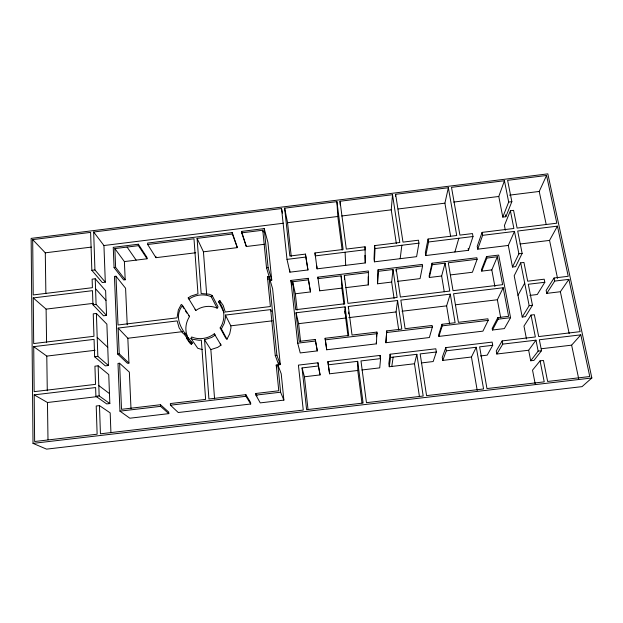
<?xml version="1.0" encoding="UTF-8"?>
<svg xmlns="http://www.w3.org/2000/svg" width="623" height="623" viewBox="0 0 623 623"><rect width="100%" height="100%" fill="white"/><g stroke="black" fill="none" stroke-linecap="round" stroke-linejoin="round"><path stroke-width="0.93" d="M364.946 255.337L365.265 262.945L317.084 268.84L314.965 252.938L343.125 249.473L336.911 201.642L284.633 208.168L289.851 256.03L305.472 254.106L307.957 269.961L289.897 272.173L287.008 259.37L281.534 208.557L93.668 232.005L94.937 269.946L105.303 282.188L102.328 282.554L91.838 270.327L90.608 232.387L32.684 239.614L33.221 294.944L92.399 287.686L92.118 279.166L95.233 278.777L105.622 290.707L106.549 315.417L103.527 315.783L92.944 304.772L92.492 290.661L33.245 297.926L33.689 343.561L93.964 336.28L93.24 313.844L96.394 313.462L106.876 324.162L108.418 365.514L105.342 365.88L94.626 356.761L94.065 339.364L33.72 346.653L34.156 391.657L95.521 384.36L94.93 366.192L98.146 365.802L108.752 374.587L109.835 403.556L106.712 403.922L95.903 396.29L95.623 387.561L34.187 394.865L34.639 441.52L97.126 434.208L96.215 406.001L99.485 405.62L110.185 412.885L110.91 432.245M365.031 249.628L365.078 246.778L346.302 249.083L340.026 201.252L392.521 194.703L399.802 242.503L374.618 245.602L374.034 258.973L374.431 261.824L416.6 256.668L418.952 243.157L418.485 240.205L402.988 242.113L395.644 194.314L448.365 187.733L456.721 235.502L428.063 239.03L425.345 252.689L425.805 255.539L468.488 250.314L473.005 236.522L472.468 233.57L459.922 235.112L451.504 187.344L504.451 180.732L508.672 202.07L502.792 217.1L505.845 216.718L511.849 201.673L507.605 180.335L546.558 175.476L556.814 223.198L517.106 228.08L513.578 210.356L510.385 210.753L504.42 225.487L505.346 230.237M365.265 262.945L365.078 246.778M368.279 276.744L368.294 284.906L345.89 287.631M368.294 284.906L368.434 270.982L317.847 277.157L318.026 278.66L341.131 275.841L344.698 303.775L295.707 309.693L292.654 281.76L308.44 279.828L310.495 291.93L295.341 293.776L292.654 281.76M374.431 261.824L375.038 248.554L374.618 245.602M397.567 281.347L420.073 278.613L422.589 265.904L422.347 264.401L378.06 269.806L377.538 283.784L391.665 282.063L392.996 269.518L378.278 271.309L377.538 283.784M376.588 336.739L376.907 332.082L352.034 335.057L348.335 306.461L397.591 300.512L401.819 329.1L386.758 330.899L385.878 342.72L429.379 337.534L432.354 327.044L432.105 325.471L405.114 328.703L400.846 300.115L450.289 294.142L455.109 322.722L442.003 324.287L438.639 334.886L438.88 336.404L482.918 331.148L488.198 320.37L487.91 318.797L458.411 322.325L453.56 293.745L503.197 287.748L508.609 316.32L497.855 317.605L492.178 328.5L492.458 330.011L504.357 328.594L510.564 317.691L498.68 255.087L486.555 256.567L481.462 269.673L481.727 271.122L491.812 269.899L497.341 256.785L486.836 258.07L481.727 271.122M310.495 291.93L308.26 278.325L290.902 280.443L297.701 343.156L300.239 352.937L317.302 350.897L315.3 339.457L299.165 341.388L296.042 312.777L345.095 306.851L348.755 335.447L325.113 338.281L326.717 349.776L376.417 343.849L376.907 332.082M396.329 243.507L391.244 209.834L392.521 194.703M379.968 357.283L380.139 355.406L327.893 361.613L329.575 373.8L357.758 370.467L357.664 361.332L328.274 364.821M395.473 196.206L395.644 194.314M380.139 355.406L380.583 358.614L379.726 367.866L361.87 369.976M385.878 342.72L386.758 330.899M395.987 271.06L396.212 269.12L422.589 265.904M400.176 258.677L401.851 245.26M421.319 362.944L433.18 361.542L436.341 351.995L435.827 348.787L390.084 354.222L388.838 363.653L389.274 366.737L414.482 363.754L416.842 354.308L390.543 357.431L389.274 366.737M398.712 329.988L396.057 311.944L397.591 300.512M391.781 366.441L393.16 357.119M425.805 255.539L428.546 241.981L428.063 239.03M450.593 236.133L444.908 203.168L448.365 187.733M450.468 274.922L472.405 272.259L477.125 259.254L476.852 257.751L432.019 263.225L429.122 276.036L429.356 277.484L441.645 275.997L445.063 263.163L432.261 264.728L429.356 277.484M454.899 251.98L458.84 238.259M449.619 323.898L446.613 305.862L450.289 294.142M438.88 336.404L442.26 325.86L442.003 324.287M510.385 210.753L513.889 228.477L482.085 232.387L477.21 246.342L477.732 249.184L508.298 245.446L514.473 231.421L482.63 235.338L477.732 249.184M502.792 217.1L498.782 196.471L504.451 180.732M480.45 355.951L487.209 355.149L492.715 345.306L492.139 342.097L445.819 347.603L442.26 357.322L442.758 360.406L471.447 357.01L476.276 347.252L446.341 350.811L442.758 360.406M546.169 224.381L539.23 191.448L546.558 175.476M546.76 293.371L554.704 281.082L568.892 279.361L560.365 291.735L546.76 293.371L546.145 290.411L554.057 278.006L568.231 276.293L557.445 226.141L517.69 231.024L522.144 253.397L515.61 266.652L512.495 267.033L518.897 253.795L514.473 231.421M500.721 317.777L497.364 299.749L503.197 287.748M520.688 262.836L514.193 275.755L522.214 317.037L525.391 316.655L532.47 305.278L528.288 284.267L544.821 282.274L544.191 279.197L527.681 281.199L523.943 262.439L520.688 262.836L529.161 305.675L522.214 317.037M226.982 339.2L221.383 328.952L224.264 323.298L225.557 317.208L225.433 315.074L270.686 309.6L275.257 355.492L278.722 364.79L280.288 364.603L272.617 288.753L269.004 276.573L267.415 276.768L270.382 306.532L225.246 311.998L223.19 305.402L219.709 300.488L218.486 301.548C225.113 308.673 225.542 319.988 220.137 327.932L225.783 338.211L226.982 339.2L229.731 333.749L230.962 327.885L230.837 325.829L272.344 320.822M190.934 338.421L191.674 336.988C198.994 340.127 208.02 338.671 214.281 333.827L215.169 335.096L211.734 337.432L204.554 339.769L208.923 399.008L245.851 394.655L250.571 402.442L250.711 404.008L178.271 412.519L170.445 405.191L170.344 403.564L205.621 399.398L201.33 340.096L199.212 340.306L192.943 339.317L190.934 338.421L197.764 348.288L202.273 349.565M182.492 305.402C172.174 319.155 184.003 332.472 192.336 343.094L191.425 344.371L184.346 334.356L182.547 332.861L179.128 327.854L177.173 320.915L118.144 328.064L127.832 338.25L128.945 363.053L127.404 363.24L117.615 354.004L114.437 276.417L115.995 276.223L118.02 324.988L177.041 317.839L178.349 309.966L181.285 304.406L182.492 305.402L189.579 316.468C185.709 322.325 184.579 330.034 187.523 336.521M492.458 330.011L498.143 319.178L497.855 317.605M517.993 295.318L524.698 283.13M557.538 278.341L549.548 240.4L557.445 226.141M568.892 279.361L580.13 331.646L538.7 336.568L534.347 314.685L531.022 315.082L535.352 336.965L502.169 340.906L496.266 350.928L496.827 354.012L528.662 350.243L535.982 340.166L502.761 344.114L496.827 354.012M544.821 282.274L537.283 294.508L529.823 295.411M531.022 315.082L523.974 326.094L526.466 338.92M195.046 309.249L195.871 310.433C201.891 306.111 210.395 305.044 217.162 308.159L218.058 306.905L212.163 295.458L209.351 294.235L201.151 293.511L197.086 238.383L232.363 234.007L237.347 247.627L203.441 251.817L197.086 238.383M184.346 334.356L185.288 333.032M217.162 308.159L211.236 296.758L212.163 295.458M528.662 350.243L530.71 360.772L538.147 351.115L541.519 350.718L539.339 339.769L580.823 334.847L589.779 376.533L547.64 381.463L543.458 360.452L540.071 360.857L532.533 370.14L535.204 383.9M541.519 350.718L533.942 360.39L530.71 360.772M541.34 348.74L571.626 345.158L580.823 334.847M591.85 377.982L582.046 386.634L46.554 449.136L33.011 443.374L31.15 238.383L547.827 173.864L591.85 377.982L33.011 443.374M214.281 333.827L221.025 345.111L217.731 347.354L210.815 349.604L204.554 339.769M195.871 310.433L188.208 297.903L190.864 296.127L197.974 293.838L193.987 238.773L147.69 244.512L147.612 243.071L232.239 232.566L237.347 247.627M32.684 239.614L45.284 252.821L91.394 247.09M93.668 232.005L103.94 245.532L283.613 223.205M284.633 208.168L287.553 222.723L337.806 216.477L336.911 201.642M341.747 215.986L391.244 209.834M398.074 208.985L444.908 203.168M453.684 202.078L498.782 196.471M509.489 195.147L539.23 191.448M147.044 258.779L146.966 257.385L138.345 244.224L113.246 247.339L114.079 267.61L123.704 279.945L125.2 279.758L124.382 261.582L114.85 248.593L138.415 245.664L147.044 258.779L124.382 261.582M241.576 231.406L264.199 228.602L267.937 242.433L271.745 280.124L270.226 280.303L266.527 267.828L262.781 230.237L241.708 232.846L241.576 231.406L246.326 246.513L264.65 244.255M508.672 202.07L511.849 201.673M147.69 244.512L155.952 257.681L195.723 252.767M91.838 270.327L94.937 269.946M114.079 267.61L115.629 267.415L125.2 279.758M287.008 259.37L305.815 257.058L307.957 269.961M365.491 249.73L315.316 255.889L314.965 252.938M375.038 248.554L418.952 243.157M428.546 241.981L473.005 236.522M266.527 267.828L268.108 267.633L271.745 280.124M519.971 244.014L549.548 240.4M33.245 297.926L46.102 309.125L93.388 303.346M92.944 304.772L96.09 304.39L106.549 315.417M518.897 253.795L522.144 253.397M344.527 279.236L344.332 275.452L368.645 272.485M477.125 259.254L448.295 262.774L453.038 290.676L502.621 284.68L497.341 256.785M317.847 277.157L319.7 290.809L341.879 288.114L341.131 275.841M127.832 338.25L182.586 331.646M296.042 312.777L298.619 323.672L345.695 318.01L345.095 306.851M348.802 317.637L396.057 311.944M402.03 311.227L446.613 305.862M455.468 304.795L497.364 299.749M33.72 346.653L46.78 356.099L95.078 350.29M94.626 356.761L97.834 356.379L108.418 365.514M117.615 354.004L119.219 353.809L128.945 363.053M529.161 305.675L532.47 305.278M119.608 363.24L117.996 363.427L119.951 411.141L129.841 418.212L168.802 413.633L168.716 412.068L160.485 404.724L121.516 409.319L119.608 363.24L129.35 372.133L131.001 408.75M297.701 343.156L315.487 341.03L317.302 350.897M325.299 339.854L377.125 333.655M386.984 332.472L432.354 327.044M442.26 325.86L488.198 320.37M498.143 319.178L510.564 317.691M275.257 355.492L276.892 355.297L280.288 364.603M276.207 365.055L277.85 364.86L281.222 373.8L283.878 400.106L260.235 402.886L255.928 395.114L255.78 393.487L278.769 390.777L276.207 365.055L276.892 366.838M320.074 374.921L318.361 365.997L302.054 367.928L304.437 376.775L320.074 374.921L317.995 362.788L298.409 365.117L303.261 410.074L100.428 433.818L99.485 405.62M380.583 358.614L360.982 360.935L366.456 402.676L423.196 396.033L416.842 354.308M436.341 351.995L420.167 353.911L426.576 395.636L483.573 388.962L476.276 347.252M492.715 345.306L479.617 346.855L486.968 388.565L544.229 381.86L540.071 360.857M95.903 396.29L99.158 395.909L109.835 403.556M34.187 394.865L47.457 402.505L97.71 396.555M119.951 411.141L160.57 406.352L168.802 413.633M170.445 405.191L245.992 396.29L250.711 404.008M255.928 395.114L280.591 392.21L283.878 400.106M211.236 296.758C204.173 293.526 195.334 294.648 189.065 299.133L188.208 297.903M98.808 385.575L109.461 393.611M220.137 327.932L221.383 328.952M188.411 315.511L189.579 316.468M190.887 341.895L192.336 343.094M191.425 344.371L189.696 342.93L186.402 338.102M97.196 337.44L107.732 347.268M95.568 288.792L105.988 300.372M115.995 276.223L125.581 288.262L127.224 324.739M220.168 343.888L221.025 345.111M127.084 247.074L136.149 260.126M187.803 337.386L189.345 339.636M182.812 306.789L183.824 308.369M185.358 310.752L186.884 313.128M255.78 393.487L257.073 395.839M225.433 315.074L230.837 325.86M218.486 301.548L224.14 312.793M219.709 300.488L220.565 302.225M241.708 232.846L246.326 246.513M270.686 309.6L271.285 311.43M267.415 276.768L268.202 279.377M262.781 230.237L263.288 232.075M290.902 280.443L291.961 285.085M560.365 291.735L569.173 333.531M571.626 345.158L578.689 378.714M554.057 278.006L554.704 281.082M281.534 208.557L282.484 213.097M535.982 340.166L538.147 351.115M505.479 214.842L505.845 216.718M508.298 245.446L512.495 267.033M491.812 269.899L494.919 286.588M482.085 232.387L482.63 235.338M486.555 256.567L486.836 258.07M502.169 340.906L502.761 344.114M468.153 248.421L468.488 250.314M471.447 357.01L477.218 390.426M445.063 263.163L449.767 291.066L400.387 297.039L396.212 269.12M441.645 275.997L444.269 291.766M432.019 263.225L432.261 264.728M445.819 347.603L446.341 350.811M414.482 363.754L419.38 396.228M392.996 269.518L397.131 297.436L347.938 303.378L344.332 275.452M391.665 282.063L394.071 298.409M327.893 361.613L329.575 373.8M378.06 269.806L378.278 271.309M390.084 354.222L390.543 357.431M325.113 338.281L326.717 349.776M376.206 342.331L376.417 343.849M357.664 361.332L363.092 403.065L306.609 409.677L302.054 367.928M337.806 216.477L342.167 250.166M357.758 370.467L361.963 402.949M341.879 288.114L343.966 304.468M344.823 311.196L345.189 314.078M345.695 318.01L347.992 336.054M316.749 265.99L317.084 268.84M319.529 289.36L319.7 290.809M305.472 254.106L305.815 257.058M308.26 278.325L308.44 279.828M315.3 339.457L315.487 341.03M317.995 362.788L318.361 365.997M287.553 222.723L291.252 256.427M295.341 293.776L297.132 310.129M298.619 323.672L300.598 341.731M304.437 376.775L307.996 409.264M289.586 269.284L289.897 272.173M278.528 362.866L278.722 364.79M264.199 228.602L268.108 267.633M269.004 276.573L276.892 355.297M277.85 364.86L280.591 392.21M232.239 232.566L232.363 234.007M245.851 394.655L245.992 396.29M203.441 251.817L206.665 294.383M210.847 349.596L214.577 398.876M155.875 256.287L155.952 257.681M160.485 404.724L160.57 406.352M345.01 309.405L345.267 314.101M340.026 201.252L340.22 204.967M138.345 244.224L138.415 245.664M345.103 252.229L345.687 265.343M348.335 306.461L348.413 308.323M348.569 312.045L348.646 313.906M114.85 248.593L115.629 267.415M118.144 328.064L119.219 353.809M103.94 245.532L105.303 282.188M95.233 278.777L96.09 304.39M96.394 313.462L97.834 356.379M98.146 365.802L99.158 395.909M45.284 252.821L45.876 293.62M46.102 309.125L46.585 342.603M46.78 356.099L47.286 390.761M47.457 402.505L47.994 439.729"/></g></svg>
